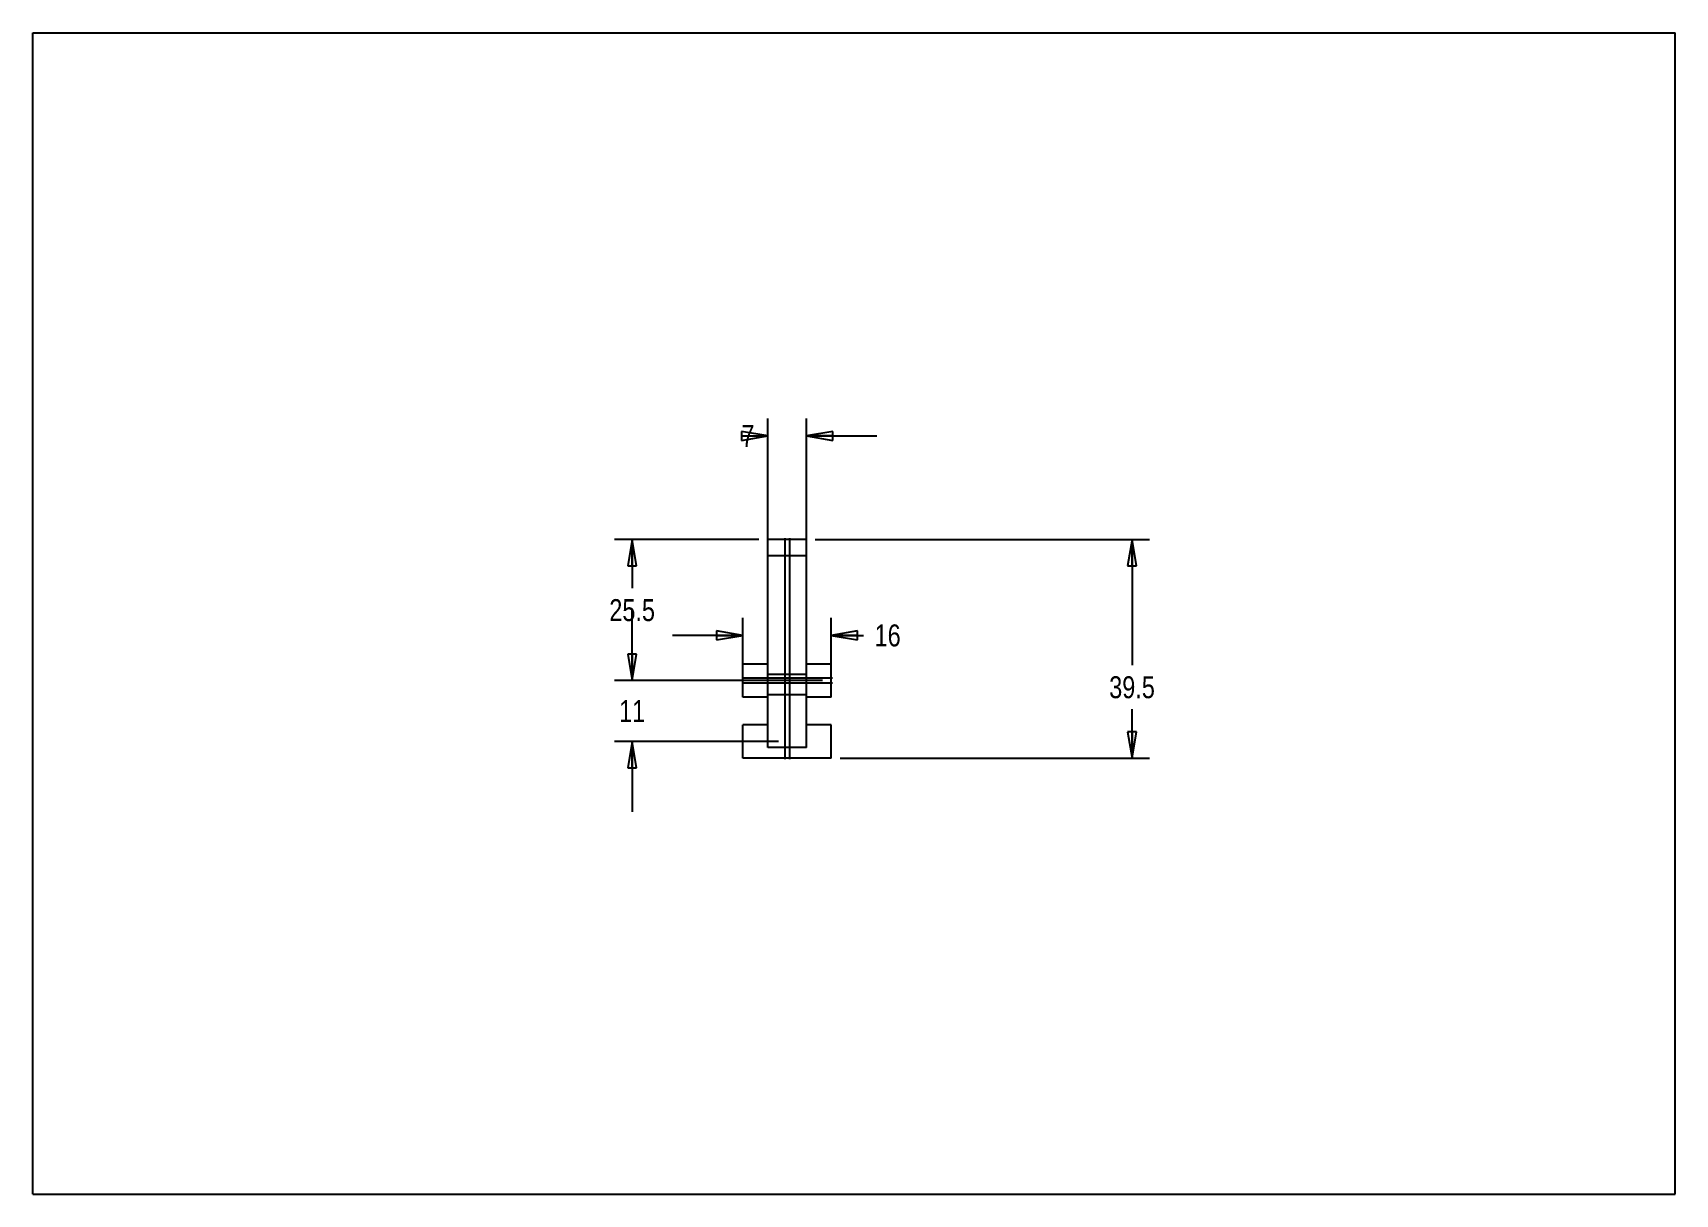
# Model space of a CAD drawing. Header units: inches. Extents: x 0 to 11.7, y 0 to 8.3.
import ezdxf

# ---------------------------------------------------------------- set-up
doc = ezdxf.new("R2010")
doc.units = ezdxf.units.IN
doc.header["$LTSCALE"] = 0.64311
doc.header["$MEASUREMENT"] = 0
doc.layers.get('0').update_dxf_attribs({"linetype": 'CONTINUOUS'})
doc.styles.get("Standard").update_dxf_attribs({"font": 'txt', "width": 0.8})
doc.dimstyles.new('DIMSTYLE_1', dxfattribs={"dimtxt": 0.15625, "dimasz": 0.1875, "dimexe": 0.125, "dimexo": 0.0625, "dimgap": 0.078125, "dimtad": 0, "dimtih": 1, "dimtoh": 1, "dimzin": 4, "dimdsep": 46, "dimtxsty": 'STANDARD', "dimblk": 'CLOSED', "dimblk1": 'CLOSED', "dimblk2": 'CLOSED', "dimcen": 0.09, "dimazin": 1, "dimtfac": 1, "dimtofl": 0, "dimtmove": 0, "dimatfit": 3, "dimldrblk": 'CLOSED', "dimfxl": 1, "dimtolj": 1, "dimtzin": 4, "dimarcsym": 0})

# ---------------------------------------------------------------- blocks, each defined once
blk = doc.blocks.new('_CLOSED')
at = {"color": 0, "linetype": 'BYBLOCK'}
for p, q in [((0, 0), (-1, 0.167)), ((-1, 0.167), (-1, -0.167)), ((-1, -0.167), (0, 0)), ((-1, 0), (0, 0))]:
    blk.add_line(p, q, dxfattribs=at)
blk = doc.blocks.new('*D0')
at = {"color": 2, "linetype": 'CONTINUOUS'}
for p, q in [((5.233, 3.286), (5.233, 5.523)), ((5.508, 3.286), (5.508, 5.523)), ((5.233, 5.398), (5.215, 5.398)), ((5.508, 5.398), (6.008, 5.398))]:
    blk.add_line(p, q, dxfattribs=at)
at = {"color": 2, "linetype": 'CONTINUOUS', "xscale": 0.1875, "yscale": 0.1875, "zscale": 0.1875}
blk.add_blockref('_CLOSED', (5.233, 5.398), dxfattribs=at)
at = {"color": 2, "linetype": 'CONTINUOUS', "xscale": 0.1875, "yscale": 0.1875, "zscale": 0.1875, "rotation": 180}
blk.add_blockref('_CLOSED', (5.508, 5.398), dxfattribs=at)
at = {"color": 2, "linetype": 'CONTINUOUS', "insert": (5.137, 5.476), "char_height": 0.156, "width": 0.125, "attachment_point": 3, "line_spacing_factor": 0.9}
blk.add_mtext('7', dxfattribs=at)
blk = doc.blocks.new('*D1')
at = {"color": 2, "linetype": 'CONTINUOUS'}
for p, q in [((4.267, 3.656), (4.267, 4.156)), ((5.308, 3.656), (4.142, 3.656)), ((5.308, 3.223), (4.142, 3.223)), ((4.267, 3.223), (4.267, 2.723))]:
    blk.add_line(p, q, dxfattribs=at)
at = {"color": 2, "linetype": 'CONTINUOUS', "xscale": 0.1875, "yscale": 0.1875, "zscale": 0.1875}
for p, rotation in [((4.267, 3.656), 270), ((4.267, 3.223), 90)]:
    blk.add_blockref('_CLOSED', p, dxfattribs=dict(at, rotation=rotation))
at = {"color": 2, "linetype": 'CONTINUOUS', "insert": (4.267, 3.518), "char_height": 0.1562, "width": 0.25, "attachment_point": 2, "line_spacing_factor": 0.9}
blk.add_mtext('11', dxfattribs=at)
blk = doc.blocks.new('*D2')
at = {"color": 2, "linetype": 'CONTINUOUS'}
for p, q in [((5.055, 3.719), (5.055, 4.103)), ((5.685, 3.719), (5.685, 4.103)), ((5.055, 3.978), (4.555, 3.978)), ((5.685, 3.978), (5.915, 3.978))]:
    blk.add_line(p, q, dxfattribs=at)
at = {"color": 2, "linetype": 'CONTINUOUS', "xscale": 0.1875, "yscale": 0.1875, "zscale": 0.1875}
blk.add_blockref('_CLOSED', (5.055, 3.978), dxfattribs=at)
at = {"color": 2, "linetype": 'CONTINUOUS', "xscale": 0.1875, "yscale": 0.1875, "zscale": 0.1875, "rotation": 180}
blk.add_blockref('_CLOSED', (5.685, 3.978), dxfattribs=at)
at = {"color": 2, "linetype": 'CONTINUOUS', "insert": (5.993, 4.056), "char_height": 0.1562, "width": 0.25, "attachment_point": 1, "line_spacing_factor": 0.9}
blk.add_mtext('16', dxfattribs=at)
blk = doc.blocks.new('*D3')
at = {"color": 2, "linetype": 'CONTINUOUS'}
for p, q in [((5.571, 4.66), (7.951, 4.66)), ((7.826, 4.66), (7.826, 3.765)), ((7.826, 3.105), (7.826, 3.452)), ((5.748, 3.105), (7.951, 3.105))]:
    blk.add_line(p, q, dxfattribs=at)
at = {"color": 2, "linetype": 'CONTINUOUS', "xscale": 0.1875, "yscale": 0.1875, "zscale": 0.1875}
for p, rotation in [((7.826, 4.66), 90), ((7.826, 3.105), 270)]:
    blk.add_blockref('_CLOSED', p, dxfattribs=dict(at, rotation=rotation))
at = {"color": 2, "linetype": 'CONTINUOUS', "insert": (7.826, 3.687), "char_height": 0.1562, "width": 0.5, "attachment_point": 2, "line_spacing_factor": 0.9}
blk.add_mtext('39.5', dxfattribs=at)
blk = doc.blocks.new('*D4')
at = {"color": 2, "linetype": 'CONTINUOUS'}
for p, q in [((5.17, 4.66), (4.142, 4.66)), ((4.267, 4.66), (4.267, 4.315)), ((4.267, 3.656), (4.267, 4.002)), ((5.623, 3.656), (4.142, 3.656))]:
    blk.add_line(p, q, dxfattribs=at)
at = {"color": 2, "linetype": 'CONTINUOUS', "xscale": 0.1875, "yscale": 0.1875, "zscale": 0.1875}
for p, rotation in [((4.267, 4.66), 90), ((4.267, 3.656), 270)]:
    blk.add_blockref('_CLOSED', p, dxfattribs=dict(at, rotation=rotation))
at = {"color": 2, "linetype": 'CONTINUOUS', "insert": (4.267, 4.236), "char_height": 0.1562, "width": 0.5, "attachment_point": 2, "line_spacing_factor": 0.9}
blk.add_mtext('25.5', dxfattribs=at)

msp = doc.modelspace()

# ---------------------------------------------------------------- linework, layer by layer
at = {"color": 7, "linetype": 'CONTINUOUS'}
for p, q in [((0, 0), (0, 8.268)), ((0, 8.268), (11.693, 8.268)), ((11.693, 0), (11.693, 8.268)), ((5.233, 3.18), (5.233, 4.66)), ((5.508, 4.66), (5.233, 4.66)), ((5.353, 4.669), (5.353, 3.096)), ((5.508, 3.18), (5.508, 4.66)), ((5.508, 4.544), (5.233, 4.544)), ((5.055, 3.538), (5.055, 3.774)), ((5.233, 3.774), (5.055, 3.774)), ((5.685, 3.774), (5.508, 3.774)), ((5.685, 3.538), (5.685, 3.774)), ((5.694, 3.674), (5.047, 3.674)), ((5.508, 3.7), (5.233, 3.7)), ((5.233, 3.538), (5.055, 3.538)), ((5.508, 3.556), (5.233, 3.556)), ((5.685, 3.538), (5.508, 3.538)), ((5.233, 3.341), (5.055, 3.341)), ((5.055, 3.105), (5.055, 3.341)), ((5.685, 3.341), (5.508, 3.341)), ((5.685, 3.105), (5.685, 3.341)), ((5.508, 3.18), (5.233, 3.18)), ((5.685, 3.105), (5.055, 3.105)), ((0, 0), (11.693, 0))]:
    msp.add_line(p, q, dxfattribs=at)
at = {"color": 9, "linetype": 'CONTINUOUS'}
for p, q in [((5.388, 4.669), (5.388, 3.096)), ((5.694, 3.639), (5.047, 3.639))]:
    msp.add_line(p, q, dxfattribs=at)

# ---------------------------------------------------------------- dimensions: what is measured, and where the dimension line sits
at = {"color": 2, "linetype": 'CONTINUOUS'}
for base, p1, p2, angle, picture, middle in [((5.2326, 5.3981), (5.5082, 3.2232), (5.2326, 3.2232), 180, '*D0', (5.0747, 5.3981)), ((4.267, 3.656), (5.233, 4.66), (5.685, 3.656), 270, '*D4', (4.271, 4.158)), ((7.8262, 3.1051), (5.5082, 4.6603), (5.6854, 3.1051), 270, '*D3', (7.8301, 3.6085)), ((4.267, 3.223), (5.37, 3.656), (5.37, 3.223), 270, '*D1', (4.267, 3.44)), ((5.055, 3.978), (5.685, 3.656), (5.055, 3.656), 180, '*D2', (6.134, 3.978))]:
    dim = msp.add_linear_dim(base=base, p1=p1, p2=p2, angle=angle, dimstyle='DIMSTYLE_1', dxfattribs=at)
    dim.commit()
    dim.dimension.update_dxf_attribs({"geometry": picture, "text_midpoint": middle, "dimtype": 160})

doc.saveas('drawing.dxf')
